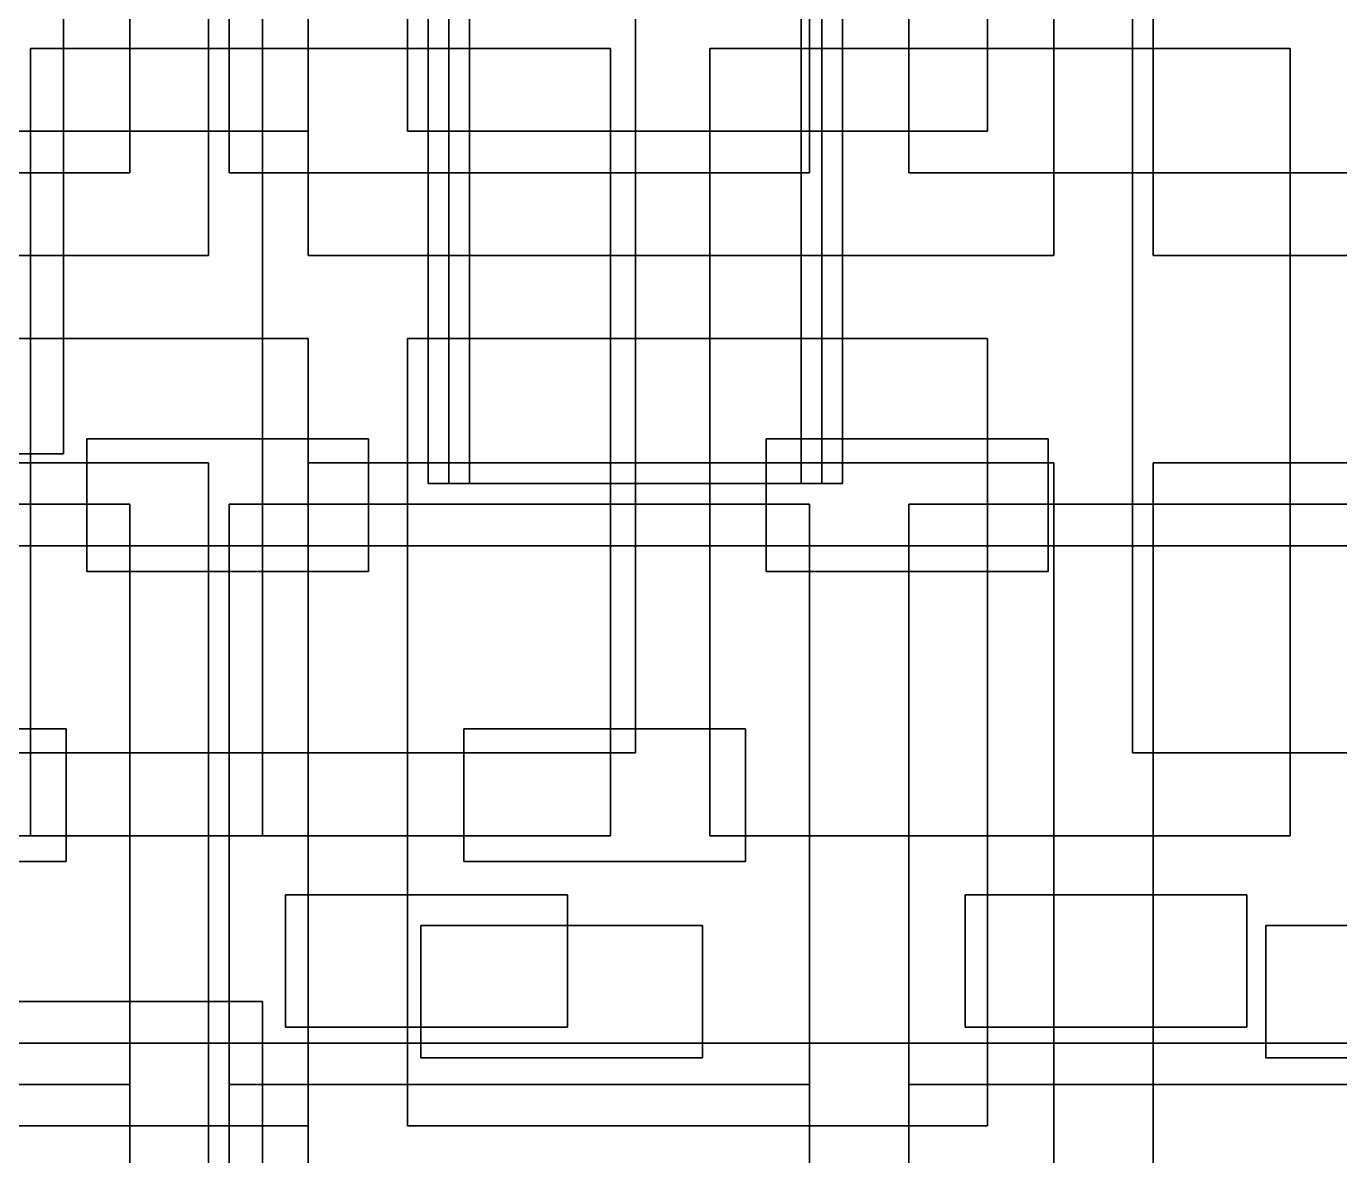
# Model space of a CAD drawing. Header units: feet. Extents: x -228 to 222, y -147 to 142.
# Drawn here: x -124.7 to -93, y -54.72 to -27.47 of the extents above; entities that cross this region are included whole.
import ezdxf

# ---------------------------------------------------------------- set-up
doc = ezdxf.new("R2010")
doc.units = ezdxf.units.FT
for name, color, linetype in [('bed', 7, 'CONTINUOUS'), ('behavioral', 7, 'CONTINUOUS'), ('corridor_clean', 7, 'CONTINUOUS'), ('corridor_patient', 7, 'CONTINUOUS'), ('corridor_public', 7, 'CONTINUOUS'), ('corridor_restricted', 7, 'CONTINUOUS'), ('ed', 7, 'CONTINUOUS'), ('floor', 7, 'CONTINUOUS'), ('icu', 7, 'CONTINUOUS'), ('med_surg', 7, 'CONTINUOUS'), ('oncology', 7, 'CONTINUOUS'), ('pediatrics', 7, 'CONTINUOUS'), ('procedure', 7, 'CONTINUOUS'), ('research', 7, 'CONTINUOUS'), ('telemetry', 7, 'CONTINUOUS'), ('utility', 7, 'CONTINUOUS'), ('women', 7, 'CONTINUOUS')]:
    doc.layers.add(name, color=color, linetype=linetype)

msp = doc.modelspace()

# ---------------------------------------------------------------- linework, layer by layer
at = {"layer": 'bed'}
for points in [[(-116.44, -37.42, 78.75), (-123.24, -37.42, 78.75), (-123.24, -37.42, 80.95), (-116.44, -37.42, 80.95)], [(-123.24, -37.42, 78.75), (-123.24, -40.62, 78.75), (-123.24, -40.62, 80.95), (-123.24, -37.42, 80.95)], [(-123.24, -40.62, 80.95), (-116.44, -40.62, 80.95), (-116.44, -37.42, 80.95), (-123.24, -37.42, 80.95)], [(-123.24, -40.62, 78.75), (-123.24, -37.42, 78.75), (-116.44, -37.42, 78.75), (-116.44, -40.62, 78.75)], [(-116.44, -37.42, 93.75), (-123.24, -37.42, 93.75), (-123.24, -37.42, 95.95), (-116.44, -37.42, 95.95)], [(-123.24, -37.42, 93.75), (-123.24, -40.62, 93.75), (-123.24, -40.62, 95.95), (-123.24, -37.42, 95.95)], [(-123.24, -40.62, 95.95), (-116.44, -40.62, 95.95), (-116.44, -37.42, 95.95), (-123.24, -37.42, 95.95)], [(-123.24, -40.62, 93.75), (-123.24, -37.42, 93.75), (-116.44, -37.42, 93.75), (-116.44, -40.62, 93.75)], [(-116.44, -37.42, 108.75), (-123.24, -37.42, 108.75), (-123.24, -37.42, 110.95), (-116.44, -37.42, 110.95)], [(-123.24, -37.42, 108.75), (-123.24, -40.62, 108.75), (-123.24, -40.62, 110.95), (-123.24, -37.42, 110.95)], [(-123.24, -40.62, 110.95), (-116.44, -40.62, 110.95), (-116.44, -37.42, 110.95), (-123.24, -37.42, 110.95)], [(-123.24, -40.62, 108.75), (-123.24, -37.42, 108.75), (-116.44, -37.42, 108.75), (-116.44, -40.62, 108.75)], [(-116.44, -37.42, 123.75), (-123.24, -37.42, 123.75), (-123.24, -37.42, 125.95), (-116.44, -37.42, 125.95)], [(-123.24, -37.42, 123.75), (-123.24, -40.62, 123.75), (-123.24, -40.62, 125.95), (-123.24, -37.42, 125.95)], [(-123.24, -40.62, 125.95), (-116.44, -40.62, 125.95), (-116.44, -37.42, 125.95), (-123.24, -37.42, 125.95)], [(-123.24, -40.62, 123.75), (-123.24, -37.42, 123.75), (-116.44, -37.42, 123.75), (-116.44, -40.62, 123.75)], [(-116.44, -37.42, 168.75), (-123.24, -37.42, 168.75), (-123.24, -37.42, 170.95), (-116.44, -37.42, 170.95)], [(-123.24, -37.42, 168.75), (-123.24, -40.62, 168.75), (-123.24, -40.62, 170.95), (-123.24, -37.42, 170.95)], [(-123.24, -40.62, 170.95), (-116.44, -40.62, 170.95), (-116.44, -37.42, 170.95), (-123.24, -37.42, 170.95)], [(-123.24, -40.62, 168.75), (-123.24, -37.42, 168.75), (-116.44, -37.42, 168.75), (-116.44, -40.62, 168.75)], [(-116.44, -40.62, 78.75), (-116.44, -37.42, 78.75), (-116.44, -37.42, 80.95), (-116.44, -40.62, 80.95)], [(-116.44, -40.62, 93.75), (-116.44, -37.42, 93.75), (-116.44, -37.42, 95.95), (-116.44, -40.62, 95.95)], [(-116.44, -40.62, 108.75), (-116.44, -37.42, 108.75), (-116.44, -37.42, 110.95), (-116.44, -40.62, 110.95)], [(-116.44, -40.62, 123.75), (-116.44, -37.42, 123.75), (-116.44, -37.42, 125.95), (-116.44, -40.62, 125.95)], [(-116.44, -40.62, 168.75), (-116.44, -37.42, 168.75), (-116.44, -37.42, 170.95), (-116.44, -40.62, 170.95)], [(-100.04, -37.42, 78.75), (-106.84, -37.42, 78.75), (-106.84, -37.42, 80.95), (-100.04, -37.42, 80.95)], [(-106.84, -37.42, 78.75), (-106.84, -40.62, 78.75), (-106.84, -40.62, 80.95), (-106.84, -37.42, 80.95)], [(-106.84, -40.62, 80.95), (-100.04, -40.62, 80.95), (-100.04, -37.42, 80.95), (-106.84, -37.42, 80.95)], [(-106.84, -40.62, 78.75), (-106.84, -37.42, 78.75), (-100.04, -37.42, 78.75), (-100.04, -40.62, 78.75)], [(-100.04, -37.42, 93.75), (-106.84, -37.42, 93.75), (-106.84, -37.42, 95.95), (-100.04, -37.42, 95.95)], [(-106.84, -37.42, 93.75), (-106.84, -40.62, 93.75), (-106.84, -40.62, 95.95), (-106.84, -37.42, 95.95)], [(-106.84, -40.62, 95.95), (-100.04, -40.62, 95.95), (-100.04, -37.42, 95.95), (-106.84, -37.42, 95.95)], [(-106.84, -40.62, 93.75), (-106.84, -37.42, 93.75), (-100.04, -37.42, 93.75), (-100.04, -40.62, 93.75)], [(-100.04, -37.42, 108.75), (-106.84, -37.42, 108.75), (-106.84, -37.42, 110.95), (-100.04, -37.42, 110.95)], [(-106.84, -37.42, 108.75), (-106.84, -40.62, 108.75), (-106.84, -40.62, 110.95), (-106.84, -37.42, 110.95)], [(-106.84, -40.62, 110.95), (-100.04, -40.62, 110.95), (-100.04, -37.42, 110.95), (-106.84, -37.42, 110.95)], [(-106.84, -40.62, 108.75), (-106.84, -37.42, 108.75), (-100.04, -37.42, 108.75), (-100.04, -40.62, 108.75)], [(-100.04, -37.42, 123.75), (-106.84, -37.42, 123.75), (-106.84, -37.42, 125.95), (-100.04, -37.42, 125.95)], [(-106.84, -37.42, 123.75), (-106.84, -40.62, 123.75), (-106.84, -40.62, 125.95), (-106.84, -37.42, 125.95)], [(-106.84, -40.62, 125.95), (-100.04, -40.62, 125.95), (-100.04, -37.42, 125.95), (-106.84, -37.42, 125.95)], [(-106.84, -40.62, 123.75), (-106.84, -37.42, 123.75), (-100.04, -37.42, 123.75), (-100.04, -40.62, 123.75)], [(-100.04, -37.42, 168.75), (-106.84, -37.42, 168.75), (-106.84, -37.42, 170.95), (-100.04, -37.42, 170.95)], [(-106.84, -37.42, 168.75), (-106.84, -40.62, 168.75), (-106.84, -40.62, 170.95), (-106.84, -37.42, 170.95)], [(-106.84, -40.62, 170.95), (-100.04, -40.62, 170.95), (-100.04, -37.42, 170.95), (-106.84, -37.42, 170.95)], [(-106.84, -40.62, 168.75), (-106.84, -37.42, 168.75), (-100.04, -37.42, 168.75), (-100.04, -40.62, 168.75)], [(-100.04, -40.62, 78.75), (-100.04, -37.42, 78.75), (-100.04, -37.42, 80.95), (-100.04, -40.62, 80.95)], [(-100.04, -40.62, 93.75), (-100.04, -37.42, 93.75), (-100.04, -37.42, 95.95), (-100.04, -40.62, 95.95)], [(-100.04, -40.62, 108.75), (-100.04, -37.42, 108.75), (-100.04, -37.42, 110.95), (-100.04, -40.62, 110.95)], [(-100.04, -40.62, 123.75), (-100.04, -37.42, 123.75), (-100.04, -37.42, 125.95), (-100.04, -40.62, 125.95)], [(-100.04, -40.62, 168.75), (-100.04, -37.42, 168.75), (-100.04, -37.42, 170.95), (-100.04, -40.62, 170.95)], [(-123.24, -40.62, 78.75), (-116.44, -40.62, 78.75), (-116.44, -40.62, 80.95), (-123.24, -40.62, 80.95)], [(-123.24, -40.62, 93.75), (-116.44, -40.62, 93.75), (-116.44, -40.62, 95.95), (-123.24, -40.62, 95.95)], [(-123.24, -40.62, 108.75), (-116.44, -40.62, 108.75), (-116.44, -40.62, 110.95), (-123.24, -40.62, 110.95)], [(-123.24, -40.62, 123.75), (-116.44, -40.62, 123.75), (-116.44, -40.62, 125.95), (-123.24, -40.62, 125.95)], [(-123.24, -40.62, 168.75), (-116.44, -40.62, 168.75), (-116.44, -40.62, 170.95), (-123.24, -40.62, 170.95)], [(-106.84, -40.62, 78.75), (-100.04, -40.62, 78.75), (-100.04, -40.62, 80.95), (-106.84, -40.62, 80.95)], [(-106.84, -40.62, 93.75), (-100.04, -40.62, 93.75), (-100.04, -40.62, 95.95), (-106.84, -40.62, 95.95)], [(-106.84, -40.62, 108.75), (-100.04, -40.62, 108.75), (-100.04, -40.62, 110.95), (-106.84, -40.62, 110.95)], [(-106.84, -40.62, 123.75), (-100.04, -40.62, 123.75), (-100.04, -40.62, 125.95), (-106.84, -40.62, 125.95)], [(-106.84, -40.62, 168.75), (-100.04, -40.62, 168.75), (-100.04, -40.62, 170.95), (-106.84, -40.62, 170.95)], [(-123.74, -44.42, 48.75), (-130.54, -44.42, 48.75), (-130.54, -44.42, 50.95), (-123.74, -44.42, 50.95)], [(-130.54, -47.62, 50.95), (-123.74, -47.62, 50.95), (-123.74, -44.42, 50.95), (-130.54, -44.42, 50.95)], [(-130.54, -47.62, 48.75), (-130.54, -44.42, 48.75), (-123.74, -44.42, 48.75), (-123.74, -47.62, 48.75)], [(-123.74, -47.62, 48.75), (-123.74, -44.42, 48.75), (-123.74, -44.42, 50.95), (-123.74, -47.62, 50.95)], [(-107.34, -44.42, 48.75), (-114.14, -44.42, 48.75), (-114.14, -44.42, 50.95), (-107.34, -44.42, 50.95)], [(-114.14, -44.42, 48.75), (-114.14, -47.62, 48.75), (-114.14, -47.62, 50.95), (-114.14, -44.42, 50.95)], [(-114.14, -47.62, 50.95), (-107.34, -47.62, 50.95), (-107.34, -44.42, 50.95), (-114.14, -44.42, 50.95)], [(-114.14, -47.62, 48.75), (-114.14, -44.42, 48.75), (-107.34, -44.42, 48.75), (-107.34, -47.62, 48.75)], [(-107.34, -47.62, 48.75), (-107.34, -44.42, 48.75), (-107.34, -44.42, 50.95), (-107.34, -47.62, 50.95)], [(-130.54, -47.62, 48.75), (-123.74, -47.62, 48.75), (-123.74, -47.62, 50.95), (-130.54, -47.62, 50.95)], [(-114.14, -47.62, 48.75), (-107.34, -47.62, 48.75), (-107.34, -47.62, 50.95), (-114.14, -47.62, 50.95)], [(-111.64, -48.42, 153.75), (-118.44, -48.42, 153.75), (-118.44, -48.42, 155.95), (-111.64, -48.42, 155.95)], [(-118.44, -48.42, 153.75), (-118.44, -51.62, 153.75), (-118.44, -51.62, 155.95), (-118.44, -48.42, 155.95)], [(-118.44, -51.62, 155.95), (-111.64, -51.62, 155.95), (-111.64, -48.42, 155.95), (-118.44, -48.42, 155.95)], [(-118.44, -51.62, 153.75), (-118.44, -48.42, 153.75), (-111.64, -48.42, 153.75), (-111.64, -51.62, 153.75)], [(-111.64, -51.62, 153.75), (-111.64, -48.42, 153.75), (-111.64, -48.42, 155.95), (-111.64, -51.62, 155.95)], [(-95.24, -48.42, 153.75), (-102.04, -48.42, 153.75), (-102.04, -48.42, 155.95), (-95.24, -48.42, 155.95)], [(-102.04, -48.42, 153.75), (-102.04, -51.62, 153.75), (-102.04, -51.62, 155.95), (-102.04, -48.42, 155.95)], [(-102.04, -51.62, 155.95), (-95.24, -51.62, 155.95), (-95.24, -48.42, 155.95), (-102.04, -48.42, 155.95)], [(-102.04, -51.62, 153.75), (-102.04, -48.42, 153.75), (-95.24, -48.42, 153.75), (-95.24, -51.62, 153.75)], [(-95.24, -51.62, 153.75), (-95.24, -48.42, 153.75), (-95.24, -48.42, 155.95), (-95.24, -51.62, 155.95)], [(-108.38, -49.16, 63.75), (-115.18, -49.16, 63.75), (-115.18, -49.16, 65.95), (-108.38, -49.16, 65.95)], [(-115.18, -49.16, 63.75), (-115.18, -52.36, 63.75), (-115.18, -52.36, 65.95), (-115.18, -49.16, 65.95)], [(-115.18, -52.36, 65.95), (-108.38, -52.36, 65.95), (-108.38, -49.16, 65.95), (-115.18, -49.16, 65.95)], [(-115.18, -52.36, 63.75), (-115.18, -49.16, 63.75), (-108.38, -49.16, 63.75), (-108.38, -52.36, 63.75)], [(-108.38, -52.36, 63.75), (-108.38, -49.16, 63.75), (-108.38, -49.16, 65.95), (-108.38, -52.36, 65.95)], [(-87.98, -49.16, 63.75), (-94.78, -49.16, 63.75), (-94.78, -49.16, 65.95), (-87.98, -49.16, 65.95)], [(-94.78, -49.16, 63.75), (-94.78, -52.36, 63.75), (-94.78, -52.36, 65.95), (-94.78, -49.16, 65.95)], [(-94.78, -52.36, 65.95), (-87.98, -52.36, 65.95), (-87.98, -49.16, 65.95), (-94.78, -49.16, 65.95)], [(-94.78, -52.36, 63.75), (-94.78, -49.16, 63.75), (-87.98, -49.16, 63.75), (-87.98, -52.36, 63.75)], [(-118.44, -51.62, 153.75), (-111.64, -51.62, 153.75), (-111.64, -51.62, 155.95), (-118.44, -51.62, 155.95)], [(-102.04, -51.62, 153.75), (-95.24, -51.62, 153.75), (-95.24, -51.62, 155.95), (-102.04, -51.62, 155.95)], [(-115.18, -52.36, 63.75), (-108.38, -52.36, 63.75), (-108.38, -52.36, 65.95), (-115.18, -52.36, 65.95)], [(-94.78, -52.36, 63.75), (-87.98, -52.36, 63.75), (-87.98, -52.36, 65.95), (-94.78, -52.36, 65.95)]]:
    msp.add_3dface(points, dxfattribs=at)
at = {"layer": 'behavioral'}
for points in [[(-202.5, -110, 47.5), (-67.5, -110, 47.5), (-67.5, -6, 47.5), (-202.5, -6, 47.5)], [(-202.5, -110, 45), (-202.5, -6, 45), (-67.5, -6, 45), (-67.5, -110, 45)], [(-131.9, -30, 49.2), (-117.9, -30, 49.2), (-117.9, -11, 49.2), (-131.9, -11, 49.2)], [(-131.9, -30, 45), (-131.9, -11, 45), (-117.9, -11, 45), (-117.9, -30, 45)], [(-117.9, -30, 45), (-117.9, -11, 45), (-117.9, -11, 49.2), (-117.9, -30, 49.2)], [(-115.5, -11, 45), (-115.5, -30, 45), (-115.5, -30, 49.2), (-115.5, -11, 49.2)], [(-115.5, -30, 49.2), (-101.5, -30, 49.2), (-101.5, -11, 49.2), (-115.5, -11, 49.2)], [(-115.5, -30, 45), (-115.5, -11, 45), (-101.5, -11, 45), (-101.5, -30, 45)], [(-101.5, -30, 45), (-101.5, -11, 45), (-101.5, -11, 49.2), (-101.5, -30, 49.2)], [(-131.9, -30, 45), (-117.9, -30, 45), (-117.9, -30, 49.2), (-131.9, -30, 49.2)], [(-115.5, -30, 45), (-101.5, -30, 45), (-101.5, -30, 49.2), (-115.5, -30, 49.2)], [(-117.9, -35, 45), (-131.9, -35, 45), (-131.9, -35, 49.2), (-117.9, -35, 49.2)], [(-131.9, -54, 49.2), (-117.9, -54, 49.2), (-117.9, -35, 49.2), (-131.9, -35, 49.2)], [(-131.9, -54, 45), (-131.9, -35, 45), (-117.9, -35, 45), (-117.9, -54, 45)], [(-117.9, -54, 45), (-117.9, -35, 45), (-117.9, -35, 49.2), (-117.9, -54, 49.2)], [(-101.5, -35, 45), (-115.5, -35, 45), (-115.5, -35, 49.2), (-101.5, -35, 49.2)], [(-115.5, -35, 45), (-115.5, -54, 45), (-115.5, -54, 49.2), (-115.5, -35, 49.2)], [(-115.5, -54, 49.2), (-101.5, -54, 49.2), (-101.5, -35, 49.2), (-115.5, -35, 49.2)], [(-115.5, -54, 45), (-115.5, -35, 45), (-101.5, -35, 45), (-101.5, -54, 45)], [(-101.5, -54, 45), (-101.5, -35, 45), (-101.5, -35, 49.2), (-101.5, -54, 49.2)], [(-131.9, -54, 45), (-117.9, -54, 45), (-117.9, -54, 49.2), (-131.9, -54, 49.2)], [(-115.5, -54, 45), (-101.5, -54, 45), (-101.5, -54, 49.2), (-115.5, -54, 49.2)]]:
    msp.add_3dface(points, dxfattribs=at)
at = {"layer": 'corridor_clean'}
for points in [[(-114, 50.5, 212.4), (-114, -38.5, 212.4), (-114, -38.5, 213.6), (-114, 50.5, 213.6)], [(-114, -38.5, 213.6), (-106, -38.5, 213.6), (-106, 50.5, 213.6), (-114, 50.5, 213.6)], [(-114, -38.5, 212.4), (-114, 50.5, 212.4), (-106, 50.5, 212.4), (-106, -38.5, 212.4)], [(-106, -38.5, 212.4), (-106, 50.5, 212.4), (-106, 50.5, 213.6), (-106, -38.5, 213.6)], [(-114, -38.5, 212.4), (-106, -38.5, 212.4), (-106, -38.5, 213.6), (-114, -38.5, 213.6)]]:
    msp.add_3dface(points, dxfattribs=at)
at = {"layer": 'corridor_patient'}
for points in [[(-135.8, -37.78, 33.6), (-123.8, -37.78, 33.6), (-123.8, 51.22, 33.6), (-135.8, 51.22, 33.6)], [(-135.8, -37.78, 32.4), (-135.8, 51.22, 32.4), (-123.8, 51.22, 32.4), (-123.8, -37.78, 32.4)], [(-123.8, -37.78, 32.4), (-123.8, 51.22, 32.4), (-123.8, 51.22, 33.6), (-123.8, -37.78, 33.6)], [(-115, 50.5, 62.4), (-115, -38.5, 62.4), (-115, -38.5, 63.6), (-115, 50.5, 63.6)], [(-115, -38.5, 63.6), (-105, -38.5, 63.6), (-105, 50.5, 63.6), (-115, 50.5, 63.6)], [(-115, -38.5, 62.4), (-115, 50.5, 62.4), (-105, 50.5, 62.4), (-105, -38.5, 62.4)], [(-115, 50.5, 182.4), (-115, -38.5, 182.4), (-115, -38.5, 183.6), (-115, 50.5, 183.6)], [(-115, -38.5, 183.6), (-105, -38.5, 183.6), (-105, 50.5, 183.6), (-115, 50.5, 183.6)], [(-115, -38.5, 182.4), (-115, 50.5, 182.4), (-105, 50.5, 182.4), (-105, -38.5, 182.4)], [(-114.5, 50.5, 77.4), (-114.5, -38.5, 77.4), (-114.5, -38.5, 78.6), (-114.5, 50.5, 78.6)], [(-114.5, -38.5, 78.6), (-105.5, -38.5, 78.6), (-105.5, 50.5, 78.6), (-114.5, 50.5, 78.6)], [(-114.5, -38.5, 77.4), (-114.5, 50.5, 77.4), (-105.5, 50.5, 77.4), (-105.5, -38.5, 77.4)], [(-114.5, 50.5, 92.4), (-114.5, -38.5, 92.4), (-114.5, -38.5, 93.6), (-114.5, 50.5, 93.6)], [(-114.5, -38.5, 93.6), (-105.5, -38.5, 93.6), (-105.5, 50.5, 93.6), (-114.5, 50.5, 93.6)], [(-114.5, -38.5, 92.4), (-114.5, 50.5, 92.4), (-105.5, 50.5, 92.4), (-105.5, -38.5, 92.4)], [(-114.5, 50.5, 107.4), (-114.5, -38.5, 107.4), (-114.5, -38.5, 108.6), (-114.5, 50.5, 108.6)], [(-114.5, -38.5, 108.6), (-105.5, -38.5, 108.6), (-105.5, 50.5, 108.6), (-114.5, 50.5, 108.6)], [(-114.5, -38.5, 107.4), (-114.5, 50.5, 107.4), (-105.5, 50.5, 107.4), (-105.5, -38.5, 107.4)], [(-114.5, 50.5, 122.4), (-114.5, -38.5, 122.4), (-114.5, -38.5, 123.6), (-114.5, 50.5, 123.6)], [(-114.5, -38.5, 123.6), (-105.5, -38.5, 123.6), (-105.5, 50.5, 123.6), (-114.5, 50.5, 123.6)], [(-114.5, -38.5, 122.4), (-114.5, 50.5, 122.4), (-105.5, 50.5, 122.4), (-105.5, -38.5, 122.4)], [(-114.5, 50.5, 152.4), (-114.5, -38.5, 152.4), (-114.5, -38.5, 153.6), (-114.5, 50.5, 153.6)], [(-114.5, -38.5, 153.6), (-105.5, -38.5, 153.6), (-105.5, 50.5, 153.6), (-114.5, 50.5, 153.6)], [(-114.5, -38.5, 152.4), (-114.5, 50.5, 152.4), (-105.5, 50.5, 152.4), (-105.5, -38.5, 152.4)], [(-105.5, -38.5, 77.4), (-105.5, 50.5, 77.4), (-105.5, 50.5, 78.6), (-105.5, -38.5, 78.6)], [(-105.5, -38.5, 92.4), (-105.5, 50.5, 92.4), (-105.5, 50.5, 93.6), (-105.5, -38.5, 93.6)], [(-105.5, -38.5, 107.4), (-105.5, 50.5, 107.4), (-105.5, 50.5, 108.6), (-105.5, -38.5, 108.6)], [(-105.5, -38.5, 122.4), (-105.5, 50.5, 122.4), (-105.5, 50.5, 123.6), (-105.5, -38.5, 123.6)], [(-105.5, -38.5, 152.4), (-105.5, 50.5, 152.4), (-105.5, 50.5, 153.6), (-105.5, -38.5, 153.6)], [(-105, -38.5, 62.4), (-105, 50.5, 62.4), (-105, 50.5, 63.6), (-105, -38.5, 63.6)], [(-105, -38.5, 182.4), (-105, 50.5, 182.4), (-105, 50.5, 183.6), (-105, -38.5, 183.6)], [(-135.8, -37.78, 32.4), (-123.8, -37.78, 32.4), (-123.8, -37.78, 33.6), (-135.8, -37.78, 33.6)], [(-115, -38.5, 62.4), (-105, -38.5, 62.4), (-105, -38.5, 63.6), (-115, -38.5, 63.6)], [(-115, -38.5, 182.4), (-105, -38.5, 182.4), (-105, -38.5, 183.6), (-115, -38.5, 183.6)], [(-114.5, -38.5, 77.4), (-105.5, -38.5, 77.4), (-105.5, -38.5, 78.6), (-114.5, -38.5, 78.6)], [(-114.5, -38.5, 92.4), (-105.5, -38.5, 92.4), (-105.5, -38.5, 93.6), (-114.5, -38.5, 93.6)], [(-114.5, -38.5, 107.4), (-105.5, -38.5, 107.4), (-105.5, -38.5, 108.6), (-114.5, -38.5, 108.6)], [(-114.5, -38.5, 122.4), (-105.5, -38.5, 122.4), (-105.5, -38.5, 123.6), (-114.5, -38.5, 123.6)], [(-114.5, -38.5, 152.4), (-105.5, -38.5, 152.4), (-105.5, -38.5, 153.6), (-114.5, -38.5, 153.6)]]:
    msp.add_3dface(points, dxfattribs=at)
at = {"layer": 'corridor_public'}
for points in [[(-135.8, -37.78, 33.6), (-123.8, -37.78, 33.6), (-123.8, 51.22, 33.6), (-135.8, 51.22, 33.6)], [(-135.8, -37.78, 32.4), (-135.8, 51.22, 32.4), (-123.8, 51.22, 32.4), (-123.8, -37.78, 32.4)], [(-123.8, -37.78, 32.4), (-123.8, 51.22, 32.4), (-123.8, 51.22, 33.6), (-123.8, -37.78, 33.6)], [(-114, 50.5, 77.4), (-114, -38.5, 77.4), (-114, -38.5, 78.6), (-114, 50.5, 78.6)], [(-114, -38.5, 78.6), (-106, -38.5, 78.6), (-106, 50.5, 78.6), (-114, 50.5, 78.6)], [(-114, -38.5, 77.4), (-114, 50.5, 77.4), (-106, 50.5, 77.4), (-106, -38.5, 77.4)], [(-114, 50.5, 92.4), (-114, -38.5, 92.4), (-114, -38.5, 93.6), (-114, 50.5, 93.6)], [(-114, -38.5, 93.6), (-106, -38.5, 93.6), (-106, 50.5, 93.6), (-114, 50.5, 93.6)], [(-114, -38.5, 92.4), (-114, 50.5, 92.4), (-106, 50.5, 92.4), (-106, -38.5, 92.4)], [(-114, 50.5, 107.4), (-114, -38.5, 107.4), (-114, -38.5, 108.6), (-114, 50.5, 108.6)], [(-114, -38.5, 108.6), (-106, -38.5, 108.6), (-106, 50.5, 108.6), (-114, 50.5, 108.6)], [(-114, -38.5, 107.4), (-114, 50.5, 107.4), (-106, 50.5, 107.4), (-106, -38.5, 107.4)], [(-114, 50.5, 152.4), (-114, -38.5, 152.4), (-114, -38.5, 153.6), (-114, 50.5, 153.6)], [(-114, -38.5, 153.6), (-106, -38.5, 153.6), (-106, 50.5, 153.6), (-114, 50.5, 153.6)], [(-114, -38.5, 152.4), (-114, 50.5, 152.4), (-106, 50.5, 152.4), (-106, -38.5, 152.4)], [(-114, 50.5, 197.4), (-114, -38.5, 197.4), (-114, -38.5, 198.6), (-114, 50.5, 198.6)], [(-114, -38.5, 198.6), (-106, -38.5, 198.6), (-106, 50.5, 198.6), (-114, 50.5, 198.6)], [(-114, -38.5, 197.4), (-114, 50.5, 197.4), (-106, 50.5, 197.4), (-106, -38.5, 197.4)], [(-106, -38.5, 77.4), (-106, 50.5, 77.4), (-106, 50.5, 78.6), (-106, -38.5, 78.6)], [(-106, -38.5, 92.4), (-106, 50.5, 92.4), (-106, 50.5, 93.6), (-106, -38.5, 93.6)], [(-106, -38.5, 107.4), (-106, 50.5, 107.4), (-106, 50.5, 108.6), (-106, -38.5, 108.6)], [(-106, -38.5, 152.4), (-106, 50.5, 152.4), (-106, 50.5, 153.6), (-106, -38.5, 153.6)], [(-106, -38.5, 197.4), (-106, 50.5, 197.4), (-106, 50.5, 198.6), (-106, -38.5, 198.6)], [(-135.8, -37.78, 32.4), (-123.8, -37.78, 32.4), (-123.8, -37.78, 33.6), (-135.8, -37.78, 33.6)], [(-114, -38.5, 77.4), (-106, -38.5, 77.4), (-106, -38.5, 78.6), (-114, -38.5, 78.6)], [(-114, -38.5, 92.4), (-106, -38.5, 92.4), (-106, -38.5, 93.6), (-114, -38.5, 93.6)], [(-114, -38.5, 107.4), (-106, -38.5, 107.4), (-106, -38.5, 108.6), (-114, -38.5, 108.6)], [(-114, -38.5, 152.4), (-106, -38.5, 152.4), (-106, -38.5, 153.6), (-114, -38.5, 153.6)], [(-114, -38.5, 197.4), (-106, -38.5, 197.4), (-106, -38.5, 198.6), (-114, -38.5, 198.6)]]:
    msp.add_3dface(points, dxfattribs=at)
at = {"layer": 'corridor_restricted'}
for points in [[(-114.5, 50.5, 137.4), (-114.5, -38.5, 137.4), (-114.5, -38.5, 138.6), (-114.5, 50.5, 138.6)], [(-114.5, -38.5, 138.6), (-105.5, -38.5, 138.6), (-105.5, 50.5, 138.6), (-114.5, 50.5, 138.6)], [(-114.5, -38.5, 137.4), (-114.5, 50.5, 137.4), (-105.5, 50.5, 137.4), (-105.5, -38.5, 137.4)], [(-114.5, 50.5, 167.4), (-114.5, -38.5, 167.4), (-114.5, -38.5, 168.6), (-114.5, 50.5, 168.6)], [(-114.5, -38.5, 168.6), (-105.5, -38.5, 168.6), (-105.5, 50.5, 168.6), (-114.5, 50.5, 168.6)], [(-114.5, -38.5, 167.4), (-114.5, 50.5, 167.4), (-105.5, 50.5, 167.4), (-105.5, -38.5, 167.4)], [(-114, 50.5, 227.4), (-114, -38.5, 227.4), (-114, -38.5, 228.6), (-114, 50.5, 228.6)], [(-114, -38.5, 228.6), (-106, -38.5, 228.6), (-106, 50.5, 228.6), (-114, 50.5, 228.6)], [(-114, -38.5, 227.4), (-114, 50.5, 227.4), (-106, 50.5, 227.4), (-106, -38.5, 227.4)], [(-106, -38.5, 227.4), (-106, 50.5, 227.4), (-106, 50.5, 228.6), (-106, -38.5, 228.6)], [(-105.5, -38.5, 137.4), (-105.5, 50.5, 137.4), (-105.5, 50.5, 138.6), (-105.5, -38.5, 138.6)], [(-105.5, -38.5, 167.4), (-105.5, 50.5, 167.4), (-105.5, 50.5, 168.6), (-105.5, -38.5, 168.6)], [(-114.5, -38.5, 137.4), (-105.5, -38.5, 137.4), (-105.5, -38.5, 138.6), (-114.5, -38.5, 138.6)], [(-114.5, -38.5, 167.4), (-105.5, -38.5, 167.4), (-105.5, -38.5, 168.6), (-114.5, -38.5, 168.6)], [(-114, -38.5, 227.4), (-106, -38.5, 227.4), (-106, -38.5, 228.6), (-114, -38.5, 228.6)]]:
    msp.add_3dface(points, dxfattribs=at)
at = {"layer": 'ed'}
for points in [[(-137, -47, 34.6), (-119, -47, 34.6), (-119, -25, 34.6), (-137, -25, 34.6)], [(-137, -47, 30), (-137, -25, 30), (-119, -25, 30), (-119, -47, 30)], [(-119, -47, 30), (-119, -25, 30), (-119, -25, 34.6), (-119, -47, 34.6)], [(-137, -47, 30), (-119, -47, 30), (-119, -47, 34.6), (-137, -47, 34.6)], [(-119, -51, 30), (-137, -51, 30), (-137, -51, 34.6), (-119, -51, 34.6)], [(-137, -73, 34.6), (-119, -73, 34.6), (-119, -51, 34.6), (-137, -51, 34.6)], [(-137, -73, 30), (-137, -51, 30), (-119, -51, 30), (-119, -73, 30)], [(-119, -73, 30), (-119, -51, 30), (-119, -51, 34.6), (-119, -73, 34.6)]]:
    msp.add_3dface(points, dxfattribs=at)
at = {"layer": 'floor'}
for points in [[(-215, -135, 0.275), (215, -135, 0.275), (215, 135, 0.275), (-215, 135, 0.275)], [(-215, -135, -0.275), (-215, 135, -0.275), (215, 135, -0.275), (215, -135, -0.275)], [(-215, -135, 15.275), (215, -135, 15.275), (215, 135, 15.275), (-215, 135, 15.275)], [(-215, -135, 14.725), (-215, 135, 14.725), (215, 135, 14.725), (215, -135, 14.725)], [(-215, -135, 30.275), (215, -135, 30.275), (215, 135, 30.275), (-215, 135, 30.275)], [(-215, -135, 29.725), (-215, 135, 29.725), (215, 135, 29.725), (215, -135, 29.725)], [(-215, -135, 45.275), (215, -135, 45.275), (215, 135, 45.275), (-215, 135, 45.275)], [(-215, -135, 44.725), (-215, 135, 44.725), (215, 135, 44.725), (215, -135, 44.725)], [(-215, -135, 60.275), (215, -135, 60.275), (215, 135, 60.275), (-215, 135, 60.275)], [(-215, -135, 59.725), (-215, 135, 59.725), (215, 135, 59.725), (215, -135, 59.725)], [(-165, -105, 75.275), (165, -105, 75.275), (165, 105, 75.275), (-165, 105, 75.275)], [(-165, -105, 74.725), (-165, 105, 74.725), (165, 105, 74.725), (165, -105, 74.725)], [(-165, -105, 90.275), (165, -105, 90.275), (165, 105, 90.275), (-165, 105, 90.275)], [(-165, -105, 89.725), (-165, 105, 89.725), (165, 105, 89.725), (165, -105, 89.725)], [(-165, -105, 105.275), (165, -105, 105.275), (165, 105, 105.275), (-165, 105, 105.275)], [(-165, -105, 104.725), (-165, 105, 104.725), (165, 105, 104.725), (165, -105, 104.725)], [(-165, -105, 120.275), (165, -105, 120.275), (165, 105, 120.275), (-165, 105, 120.275)], [(-165, -105, 119.725), (-165, 105, 119.725), (165, 105, 119.725), (165, -105, 119.725)], [(-165, -105, 135.275), (165, -105, 135.275), (165, 105, 135.275), (-165, 105, 135.275)], [(-165, -105, 134.725), (-165, 105, 134.725), (165, 105, 134.725), (165, -105, 134.725)], [(-165, -105, 150.275), (165, -105, 150.275), (165, 105, 150.275), (-165, 105, 150.275)], [(-165, -105, 149.725), (-165, 105, 149.725), (165, 105, 149.725), (165, -105, 149.725)], [(-165, -105, 165.275), (165, -105, 165.275), (165, 105, 165.275), (-165, 105, 165.275)], [(-165, -105, 164.725), (-165, 105, 164.725), (165, 105, 164.725), (165, -105, 164.725)], [(-165, -105, 180.275), (165, -105, 180.275), (165, 105, 180.275), (-165, 105, 180.275)], [(-165, -105, 179.725), (-165, 105, 179.725), (165, 105, 179.725), (165, -105, 179.725)], [(-165, -95, 195.275), (165, -95, 195.275), (165, 95, 195.275), (-165, 95, 195.275)], [(-165, -95, 194.725), (-165, 95, 194.725), (165, 95, 194.725), (165, -95, 194.725)], [(-165, -95, 210.275), (165, -95, 210.275), (165, 95, 210.275), (-165, 95, 210.275)], [(-165, -95, 209.725), (-165, 95, 209.725), (165, 95, 209.725), (165, -95, 209.725)], [(-130, -75, 225.275), (130, -75, 225.275), (130, 75, 225.275), (-130, 75, 225.275)], [(-130, -75, 224.725), (-130, 75, 224.725), (130, 75, 224.725), (130, -75, 224.725)]]:
    msp.add_3dface(points, dxfattribs=at)
at = {"layer": 'icu'}
for points in [[(-202.5, -110, 62.5), (-67.5, -110, 62.5), (-67.5, -6, 62.5), (-202.5, -6, 62.5)], [(-202.5, -110, 60), (-202.5, -6, 60), (-67.5, -6, 60), (-67.5, -110, 60)], [(-138.3, -33, 64.2), (-120.3, -33, 64.2), (-120.3, -11, 64.2), (-138.3, -11, 64.2)], [(-138.3, -33, 60), (-138.3, -11, 60), (-120.3, -11, 60), (-120.3, -33, 60)], [(-120.3, -33, 60), (-120.3, -11, 60), (-120.3, -11, 64.2), (-120.3, -33, 64.2)], [(-117.9, -11, 60), (-117.9, -33, 60), (-117.9, -33, 64.2), (-117.9, -11, 64.2)], [(-117.9, -33, 64.2), (-99.9, -33, 64.2), (-99.9, -11, 64.2), (-117.9, -11, 64.2)], [(-117.9, -33, 60), (-117.9, -11, 60), (-99.9, -11, 60), (-99.9, -33, 60)], [(-99.9, -33, 60), (-99.9, -11, 60), (-99.9, -11, 64.2), (-99.9, -33, 64.2)], [(-97.5, -11, 60), (-97.5, -33, 60), (-97.5, -33, 64.2), (-97.5, -11, 64.2)], [(-97.5, -33, 64.2), (-79.5, -33, 64.2), (-79.5, -11, 64.2), (-97.5, -11, 64.2)], [(-97.5, -33, 60), (-97.5, -11, 60), (-79.5, -11, 60), (-79.5, -33, 60)], [(-138.3, -33, 60), (-120.3, -33, 60), (-120.3, -33, 64.2), (-138.3, -33, 64.2)], [(-117.9, -33, 60), (-99.9, -33, 60), (-99.9, -33, 64.2), (-117.9, -33, 64.2)], [(-97.5, -33, 60), (-79.5, -33, 60), (-79.5, -33, 64.2), (-97.5, -33, 64.2)], [(-120.3, -38, 60), (-138.3, -38, 60), (-138.3, -38, 64.2), (-120.3, -38, 64.2)], [(-138.3, -60, 64.2), (-120.3, -60, 64.2), (-120.3, -38, 64.2), (-138.3, -38, 64.2)], [(-138.3, -60, 60), (-138.3, -38, 60), (-120.3, -38, 60), (-120.3, -60, 60)], [(-120.3, -60, 60), (-120.3, -38, 60), (-120.3, -38, 64.2), (-120.3, -60, 64.2)], [(-99.9, -38, 60), (-117.9, -38, 60), (-117.9, -38, 64.2), (-99.9, -38, 64.2)], [(-117.9, -38, 60), (-117.9, -60, 60), (-117.9, -60, 64.2), (-117.9, -38, 64.2)], [(-117.9, -60, 64.2), (-99.9, -60, 64.2), (-99.9, -38, 64.2), (-117.9, -38, 64.2)], [(-117.9, -60, 60), (-117.9, -38, 60), (-99.9, -38, 60), (-99.9, -60, 60)], [(-99.9, -60, 60), (-99.9, -38, 60), (-99.9, -38, 64.2), (-99.9, -60, 64.2)], [(-79.5, -38, 60), (-97.5, -38, 60), (-97.5, -38, 64.2), (-79.5, -38, 64.2)], [(-97.5, -38, 60), (-97.5, -60, 60), (-97.5, -60, 64.2), (-97.5, -38, 64.2)], [(-97.5, -60, 64.2), (-79.5, -60, 64.2), (-79.5, -38, 64.2), (-97.5, -38, 64.2)], [(-97.5, -60, 60), (-97.5, -38, 60), (-79.5, -38, 60), (-79.5, -60, 60)]]:
    msp.add_3dface(points, dxfattribs=at)
at = {"layer": 'med_surg'}
for points in [[(-146, -52, 77.5), (-18, -52, 77.5), (-18, 52, 77.5), (-146, 52, 77.5)], [(-146, -52, 75), (-146, 52, 75), (-18, 52, 75), (-18, -52, 75)], [(-146, -52, 92.5), (-18, -52, 92.5), (-18, 52, 92.5), (-146, 52, 92.5)], [(-146, -52, 90), (-146, 52, 90), (-18, 52, 90), (-18, -52, 90)], [(-146, -52, 107.5), (-18, -52, 107.5), (-18, 52, 107.5), (-146, 52, 107.5)], [(-146, -52, 105), (-146, 52, 105), (-18, 52, 105), (-18, -52, 105)], [(-110.6, -28, 75), (-124.6, -28, 75), (-124.6, -28, 79.2), (-110.6, -28, 79.2)], [(-124.6, -28, 75), (-124.6, -47, 75), (-124.6, -47, 79.2), (-124.6, -28, 79.2)], [(-124.6, -47, 79.2), (-110.6, -47, 79.2), (-110.6, -28, 79.2), (-124.6, -28, 79.2)], [(-124.6, -47, 75), (-124.6, -28, 75), (-110.6, -28, 75), (-110.6, -47, 75)], [(-110.6, -28, 90), (-124.6, -28, 90), (-124.6, -28, 94.2), (-110.6, -28, 94.2)], [(-124.6, -28, 90), (-124.6, -47, 90), (-124.6, -47, 94.2), (-124.6, -28, 94.2)], [(-124.6, -47, 94.2), (-110.6, -47, 94.2), (-110.6, -28, 94.2), (-124.6, -28, 94.2)], [(-124.6, -47, 90), (-124.6, -28, 90), (-110.6, -28, 90), (-110.6, -47, 90)], [(-110.6, -28, 105), (-124.6, -28, 105), (-124.6, -28, 109.2), (-110.6, -28, 109.2)], [(-124.6, -28, 105), (-124.6, -47, 105), (-124.6, -47, 109.2), (-124.6, -28, 109.2)], [(-124.6, -47, 109.2), (-110.6, -47, 109.2), (-110.6, -28, 109.2), (-124.6, -28, 109.2)], [(-124.6, -47, 105), (-124.6, -28, 105), (-110.6, -28, 105), (-110.6, -47, 105)], [(-110.6, -47, 75), (-110.6, -28, 75), (-110.6, -28, 79.2), (-110.6, -47, 79.2)], [(-110.6, -47, 90), (-110.6, -28, 90), (-110.6, -28, 94.2), (-110.6, -47, 94.2)], [(-110.6, -47, 105), (-110.6, -28, 105), (-110.6, -28, 109.2), (-110.6, -47, 109.2)], [(-94.2, -28, 75), (-108.2, -28, 75), (-108.2, -28, 79.2), (-94.2, -28, 79.2)], [(-108.2, -28, 75), (-108.2, -47, 75), (-108.2, -47, 79.2), (-108.2, -28, 79.2)], [(-108.2, -47, 79.2), (-94.2, -47, 79.2), (-94.2, -28, 79.2), (-108.2, -28, 79.2)], [(-108.2, -47, 75), (-108.2, -28, 75), (-94.2, -28, 75), (-94.2, -47, 75)], [(-94.2, -28, 90), (-108.2, -28, 90), (-108.2, -28, 94.2), (-94.2, -28, 94.2)], [(-108.2, -28, 90), (-108.2, -47, 90), (-108.2, -47, 94.2), (-108.2, -28, 94.2)], [(-108.2, -47, 94.2), (-94.2, -47, 94.2), (-94.2, -28, 94.2), (-108.2, -28, 94.2)], [(-108.2, -47, 90), (-108.2, -28, 90), (-94.2, -28, 90), (-94.2, -47, 90)], [(-94.2, -28, 105), (-108.2, -28, 105), (-108.2, -28, 109.2), (-94.2, -28, 109.2)], [(-108.2, -28, 105), (-108.2, -47, 105), (-108.2, -47, 109.2), (-108.2, -28, 109.2)], [(-108.2, -47, 109.2), (-94.2, -47, 109.2), (-94.2, -28, 109.2), (-108.2, -28, 109.2)], [(-108.2, -47, 105), (-108.2, -28, 105), (-94.2, -28, 105), (-94.2, -47, 105)], [(-94.2, -47, 75), (-94.2, -28, 75), (-94.2, -28, 79.2), (-94.2, -47, 79.2)], [(-94.2, -47, 90), (-94.2, -28, 90), (-94.2, -28, 94.2), (-94.2, -47, 94.2)], [(-94.2, -47, 105), (-94.2, -28, 105), (-94.2, -28, 109.2), (-94.2, -47, 109.2)], [(-124.6, -47, 75), (-110.6, -47, 75), (-110.6, -47, 79.2), (-124.6, -47, 79.2)], [(-124.6, -47, 90), (-110.6, -47, 90), (-110.6, -47, 94.2), (-124.6, -47, 94.2)], [(-124.6, -47, 105), (-110.6, -47, 105), (-110.6, -47, 109.2), (-124.6, -47, 109.2)], [(-108.2, -47, 75), (-94.2, -47, 75), (-94.2, -47, 79.2), (-108.2, -47, 79.2)], [(-108.2, -47, 90), (-94.2, -47, 90), (-94.2, -47, 94.2), (-108.2, -47, 94.2)], [(-108.2, -47, 105), (-94.2, -47, 105), (-94.2, -47, 109.2), (-108.2, -47, 109.2)], [(-146, -52, 75), (-18, -52, 75), (-18, -52, 77.5), (-146, -52, 77.5)], [(-146, -52, 90), (-18, -52, 90), (-18, -52, 92.5), (-146, -52, 92.5)], [(-146, -52, 105), (-18, -52, 105), (-18, -52, 107.5), (-146, -52, 107.5)]]:
    msp.add_3dface(points, dxfattribs=at)
at = {"layer": 'oncology'}
for points in [[(-146, -52, 167.5), (-18, -52, 167.5), (-18, 52, 167.5), (-146, 52, 167.5)], [(-146, -52, 165), (-146, 52, 165), (-18, 52, 165), (-18, -52, 165)], [(-110.6, -28, 165), (-124.6, -28, 165), (-124.6, -28, 169.2), (-110.6, -28, 169.2)], [(-124.6, -28, 165), (-124.6, -47, 165), (-124.6, -47, 169.2), (-124.6, -28, 169.2)], [(-124.6, -47, 169.2), (-110.6, -47, 169.2), (-110.6, -28, 169.2), (-124.6, -28, 169.2)], [(-124.6, -47, 165), (-124.6, -28, 165), (-110.6, -28, 165), (-110.6, -47, 165)], [(-110.6, -47, 165), (-110.6, -28, 165), (-110.6, -28, 169.2), (-110.6, -47, 169.2)], [(-94.2, -28, 165), (-108.2, -28, 165), (-108.2, -28, 169.2), (-94.2, -28, 169.2)], [(-108.2, -28, 165), (-108.2, -47, 165), (-108.2, -47, 169.2), (-108.2, -28, 169.2)], [(-108.2, -47, 169.2), (-94.2, -47, 169.2), (-94.2, -28, 169.2), (-108.2, -28, 169.2)], [(-108.2, -47, 165), (-108.2, -28, 165), (-94.2, -28, 165), (-94.2, -47, 165)], [(-94.2, -47, 165), (-94.2, -28, 165), (-94.2, -28, 169.2), (-94.2, -47, 169.2)], [(-124.6, -47, 165), (-110.6, -47, 165), (-110.6, -47, 169.2), (-124.6, -47, 169.2)], [(-108.2, -47, 165), (-94.2, -47, 165), (-94.2, -47, 169.2), (-108.2, -47, 169.2)], [(-146, -52, 165), (-18, -52, 165), (-18, -52, 167.5), (-146, -52, 167.5)]]:
    msp.add_3dface(points, dxfattribs=at)
at = {"layer": 'pediatrics'}
for points in [[(-174, -87, 152.5), (-46, -87, 152.5), (-46, 17, 152.5), (-174, 17, 152.5)], [(-174, -87, 150), (-174, 17, 150), (-46, 17, 150), (-46, -87, 150)], [(-136.2, -31, 154.2), (-122.2, -31, 154.2), (-122.2, -12, 154.2), (-136.2, -12, 154.2)], [(-136.2, -31, 150), (-136.2, -12, 150), (-122.2, -12, 150), (-122.2, -31, 150)], [(-122.2, -31, 150), (-122.2, -12, 150), (-122.2, -12, 154.2), (-122.2, -31, 154.2)], [(-119.8, -12, 150), (-119.8, -31, 150), (-119.8, -31, 154.2), (-119.8, -12, 154.2)], [(-119.8, -31, 154.2), (-105.8, -31, 154.2), (-105.8, -12, 154.2), (-119.8, -12, 154.2)], [(-119.8, -31, 150), (-119.8, -12, 150), (-105.8, -12, 150), (-105.8, -31, 150)], [(-105.8, -31, 150), (-105.8, -12, 150), (-105.8, -12, 154.2), (-105.8, -31, 154.2)], [(-103.4, -12, 150), (-103.4, -31, 150), (-103.4, -31, 154.2), (-103.4, -12, 154.2)], [(-103.4, -31, 154.2), (-89.4, -31, 154.2), (-89.4, -12, 154.2), (-103.4, -12, 154.2)], [(-103.4, -31, 150), (-103.4, -12, 150), (-89.4, -12, 150), (-89.4, -31, 150)], [(-136.2, -31, 150), (-122.2, -31, 150), (-122.2, -31, 154.2), (-136.2, -31, 154.2)], [(-119.8, -31, 150), (-105.8, -31, 150), (-105.8, -31, 154.2), (-119.8, -31, 154.2)], [(-103.4, -31, 150), (-89.4, -31, 150), (-89.4, -31, 154.2), (-103.4, -31, 154.2)], [(-122.2, -39, 150), (-136.2, -39, 150), (-136.2, -39, 154.2), (-122.2, -39, 154.2)], [(-136.2, -58, 154.2), (-122.2, -58, 154.2), (-122.2, -39, 154.2), (-136.2, -39, 154.2)], [(-136.2, -58, 150), (-136.2, -39, 150), (-122.2, -39, 150), (-122.2, -58, 150)], [(-122.2, -58, 150), (-122.2, -39, 150), (-122.2, -39, 154.2), (-122.2, -58, 154.2)], [(-105.8, -39, 150), (-119.8, -39, 150), (-119.8, -39, 154.2), (-105.8, -39, 154.2)], [(-119.8, -39, 150), (-119.8, -58, 150), (-119.8, -58, 154.2), (-119.8, -39, 154.2)], [(-119.8, -58, 154.2), (-105.8, -58, 154.2), (-105.8, -39, 154.2), (-119.8, -39, 154.2)], [(-119.8, -58, 150), (-119.8, -39, 150), (-105.8, -39, 150), (-105.8, -58, 150)], [(-105.8, -58, 150), (-105.8, -39, 150), (-105.8, -39, 154.2), (-105.8, -58, 154.2)], [(-89.4, -39, 150), (-103.4, -39, 150), (-103.4, -39, 154.2), (-89.4, -39, 154.2)], [(-103.4, -39, 150), (-103.4, -58, 150), (-103.4, -58, 154.2), (-103.4, -39, 154.2)], [(-103.4, -58, 154.2), (-89.4, -58, 154.2), (-89.4, -39, 154.2), (-103.4, -39, 154.2)], [(-103.4, -58, 150), (-103.4, -39, 150), (-89.4, -39, 150), (-89.4, -58, 150)]]:
    msp.add_3dface(points, dxfattribs=at)
at = {"layer": 'procedure'}
for points in [[(-142, -45, 50.4), (-110, -45, 50.4), (-110, -15, 50.4), (-142, -15, 50.4)], [(-142, -45, 45), (-142, -15, 45), (-110, -15, 45), (-110, -45, 45)], [(-110, -45, 45), (-110, -15, 45), (-110, -15, 50.4), (-110, -45, 50.4)], [(-98, -15, 45), (-98, -45, 45), (-98, -45, 50.4), (-98, -15, 50.4)], [(-98, -45, 50.4), (-66, -45, 50.4), (-66, -15, 50.4), (-98, -15, 50.4)], [(-98, -45, 45), (-98, -15, 45), (-66, -15, 45), (-66, -45, 45)], [(-142, -45, 45), (-110, -45, 45), (-110, -45, 50.4), (-142, -45, 50.4)], [(-98, -45, 45), (-66, -45, 45), (-66, -45, 50.4), (-98, -45, 50.4)]]:
    msp.add_3dface(points, dxfattribs=at)
at = {"layer": 'research'}
for points in [[(-128, -61, 215), (-16, -61, 215), (-16, -3, 215), (-128, -3, 215)], [(-128, -61, 210), (-128, -3, 210), (-16, -3, 210), (-16, -61, 210)], [(-125, -61, 200), (-15, -61, 200), (-15, -3, 200), (-125, -3, 200)], [(-125, -61, 195), (-125, -3, 195), (-15, -3, 195), (-15, -61, 195)]]:
    msp.add_3dface(points, dxfattribs=at)
at = {"layer": 'telemetry'}
for points in [[(-146, -52, 122.5), (-18, -52, 122.5), (-18, 52, 122.5), (-146, 52, 122.5)], [(-146, -52, 120), (-146, 52, 120), (-18, 52, 120), (-18, -52, 120)], [(-110.6, -28, 120), (-124.6, -28, 120), (-124.6, -28, 124.2), (-110.6, -28, 124.2)], [(-124.6, -28, 120), (-124.6, -47, 120), (-124.6, -47, 124.2), (-124.6, -28, 124.2)], [(-124.6, -47, 124.2), (-110.6, -47, 124.2), (-110.6, -28, 124.2), (-124.6, -28, 124.2)], [(-124.6, -47, 120), (-124.6, -28, 120), (-110.6, -28, 120), (-110.6, -47, 120)], [(-110.6, -47, 120), (-110.6, -28, 120), (-110.6, -28, 124.2), (-110.6, -47, 124.2)], [(-94.2, -28, 120), (-108.2, -28, 120), (-108.2, -28, 124.2), (-94.2, -28, 124.2)], [(-108.2, -28, 120), (-108.2, -47, 120), (-108.2, -47, 124.2), (-108.2, -28, 124.2)], [(-108.2, -47, 124.2), (-94.2, -47, 124.2), (-94.2, -28, 124.2), (-108.2, -28, 124.2)], [(-108.2, -47, 120), (-108.2, -28, 120), (-94.2, -28, 120), (-94.2, -47, 120)], [(-94.2, -47, 120), (-94.2, -28, 120), (-94.2, -28, 124.2), (-94.2, -47, 124.2)], [(-124.6, -47, 120), (-110.6, -47, 120), (-110.6, -47, 124.2), (-124.6, -47, 124.2)], [(-108.2, -47, 120), (-94.2, -47, 120), (-94.2, -47, 124.2), (-108.2, -47, 124.2)], [(-146, -52, 120), (-18, -52, 120), (-18, -52, 122.5), (-146, -52, 122.5)]]:
    msp.add_3dface(points, dxfattribs=at)
at = {"layer": 'utility'}
for points in [[(-64, -40), (-176, -40), (-176, -40, 5), (-64, -40, 5)], [(-176, -84, 5), (-64, -84, 5), (-64, -40, 5), (-176, -40, 5)], [(-176, -84), (-176, -40), (-64, -40), (-64, -84)]]:
    msp.add_3dface(points, dxfattribs=at)
at = {"layer": 'women'}
for points in [[(-174, -77, 137.5), (-46, -77, 137.5), (-46, 7, 137.5), (-174, 7, 137.5)], [(-174, -77, 135), (-174, 7, 135), (-46, 7, 135), (-46, -77, 135)], [(-122.2, -53, 135), (-136.2, -53, 135), (-136.2, -53, 139.2), (-122.2, -53, 139.2)], [(-136.2, -72, 139.2), (-122.2, -72, 139.2), (-122.2, -53, 139.2), (-136.2, -53, 139.2)], [(-136.2, -72, 135), (-136.2, -53, 135), (-122.2, -53, 135), (-122.2, -72, 135)], [(-122.2, -72, 135), (-122.2, -53, 135), (-122.2, -53, 139.2), (-122.2, -72, 139.2)], [(-105.8, -53, 135), (-119.8, -53, 135), (-119.8, -53, 139.2), (-105.8, -53, 139.2)], [(-119.8, -53, 135), (-119.8, -72, 135), (-119.8, -72, 139.2), (-119.8, -53, 139.2)], [(-119.8, -72, 139.2), (-105.8, -72, 139.2), (-105.8, -53, 139.2), (-119.8, -53, 139.2)], [(-119.8, -72, 135), (-119.8, -53, 135), (-105.8, -53, 135), (-105.8, -72, 135)], [(-105.8, -72, 135), (-105.8, -53, 135), (-105.8, -53, 139.2), (-105.8, -72, 139.2)], [(-89.4, -53, 135), (-103.4, -53, 135), (-103.4, -53, 139.2), (-89.4, -53, 139.2)], [(-103.4, -53, 135), (-103.4, -72, 135), (-103.4, -72, 139.2), (-103.4, -53, 139.2)], [(-103.4, -72, 139.2), (-89.4, -72, 139.2), (-89.4, -53, 139.2), (-103.4, -53, 139.2)], [(-103.4, -72, 135), (-103.4, -53, 135), (-89.4, -53, 135), (-89.4, -72, 135)]]:
    msp.add_3dface(points, dxfattribs=at)

doc.saveas('drawing.dxf')
